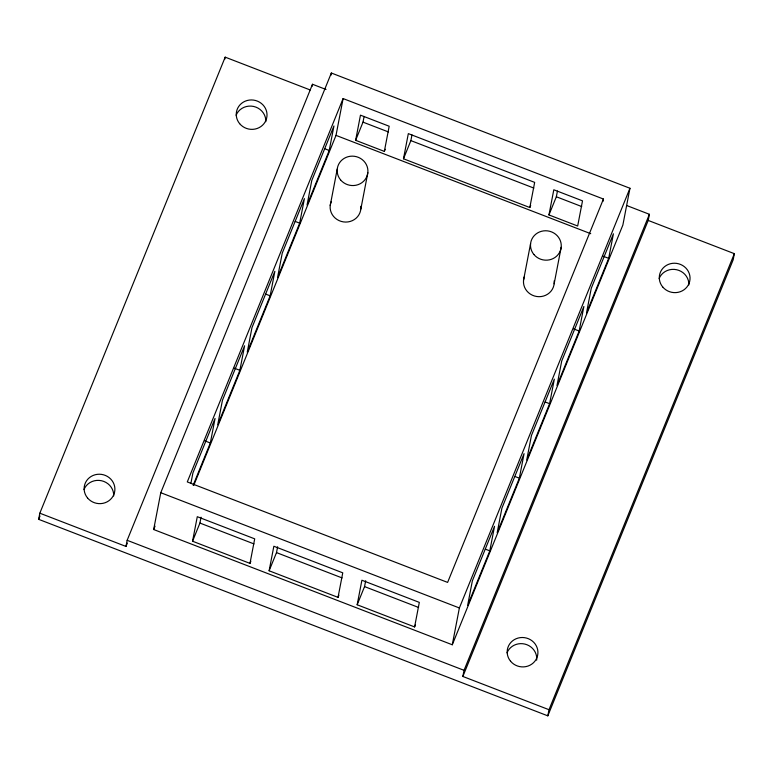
<?xml version="1.0" encoding="UTF-8"?>
<svg xmlns="http://www.w3.org/2000/svg" width="773" height="773" viewBox="0 0 773 773"><rect width="100%" height="100%" fill="white"/><g stroke="black" fill="none" stroke-linecap="round" stroke-linejoin="round"><path stroke-width="1.16" d="M626.855 205.589L649.397 214.295L648.209 220.431L734.35 253.67L733.171 259.805L547.815 715.846L38.65 519.33L39.829 513.195L225.185 57.154L310.195 89.968M39.829 513.195L125.97 546.434L127.149 540.308L312.505 84.267L326.022 89.484M224.788 59.202L225.185 57.154M153.672 529.524L160.765 492.71L331.346 73.01L629.956 188.264L622.864 225.069L452.282 644.769L153.672 529.524L155.035 526.171M190.883 483.483L192.902 472.96L215.058 418.454L210.333 442.997L193.153 485.27M192.554 541.226L197.279 516.693L254.704 538.849L249.979 563.391L192.554 541.226L199.936 523.06L201.057 517.214M239.872 370.325L244.597 345.782L222.44 400.288L217.715 424.831L239.872 370.325L234.238 368.151M270.144 295.827L274.869 271.284L251.979 327.617L247.254 352.15L270.144 295.827L265.641 294.088M312.108 86.305L312.505 84.267M299.682 223.155L304.407 198.613L282.251 253.119L277.526 277.662L299.682 223.155L295.18 221.416M330.902 75.31L331.346 73.01M329.221 150.484L333.946 125.941L311.79 180.447L307.065 204.99L329.221 150.484L324.718 148.745M193.83 485.212L336.013 135.381L343.106 98.567L603.433 199.038L602.988 201.338M330.216 205.531L337.241 169.026M269.12 570.783L273.845 546.24L342.758 572.832L338.023 597.374L269.12 570.783L276.502 552.608L277.623 546.772M355.628 140.309L360.469 115.158L389.186 126.241L384.345 151.392L355.628 140.309L363.01 122.144L364.112 116.423M360.817 209.183L367.842 172.679M403.487 158.784L408.328 133.623L534.665 182.389L529.814 207.541L403.487 158.784L410.869 140.609L411.97 134.898M357.165 604.766L361.899 580.223L419.324 602.389L414.599 626.932L357.165 604.766L364.556 586.601L365.677 580.755M452.282 644.769L459.375 607.965L629.956 188.264M523.543 280.145L530.578 243.64M548.956 214.933L553.806 189.772L582.513 200.854L577.673 226.016L548.956 214.933L556.347 196.757L557.449 191.047M547.815 715.846L549.004 709.711L462.863 676.462L464.042 670.326L649.397 214.295M489.802 550.859L494.527 526.316L472.371 580.823L467.646 605.365L489.802 550.859L485.299 549.12M554.144 283.797L561.179 247.292M519.34 478.187L524.065 453.645L501.909 508.151L497.184 532.694L519.34 478.187L514.837 476.448M549.613 403.69L554.338 379.147L531.447 435.479L526.722 460.012L549.613 403.69L545.11 401.95M579.151 331.018L583.876 306.475L561.72 360.981L556.995 385.524L579.151 331.018L573.518 328.844M608.689 258.346L613.414 233.804L591.258 288.31L586.533 312.852L608.689 258.346L603.056 256.172M38.65 519.33L40.012 515.978M125.97 546.434L127.332 543.081M343.106 98.567L187.288 481.927L447.615 582.407L603.433 199.038M384.345 151.392L385.215 149.257M249.979 563.391L250.848 561.256M338.023 597.374L338.893 595.239M529.814 207.541L530.684 205.405M414.599 626.932L415.459 624.787M462.863 676.462L648.209 220.431M549.004 709.711L734.35 253.67M363.01 122.144L388.413 131.941M410.869 140.609L533.853 188.081M556.347 196.757L581.74 206.565M336.013 135.381L590.727 233.688M204.7 440.823L210.333 442.997M160.765 492.71L459.375 607.965M199.936 523.06L253.979 543.921M276.502 552.608L342.081 577.924M364.556 586.601L418.599 607.452M127.149 540.308L464.042 670.326M507.011 652.799A15.412 14.687 10.9 0 1 524.983 644.112A15.412 14.687 10.9 0 1 536.665 660.171M659.127 278.522A15.412 14.687 10.9 0 1 676.617 269.719A15.412 14.687 10.9 0 1 688.859 284.937M236.094 115.254A15.412 14.687 10.9 0 1 253.583 106.442A15.412 14.687 10.9 0 1 265.825 121.661M83.977 489.531A15.412 14.687 10.9 0 1 101.466 480.729A15.412 14.687 10.9 0 1 113.708 495.937M554.173 280.908A15.412 14.687 10.9 0 1 536.713 296.503A15.412 14.687 10.9 0 1 524.49 276.434M360.836 206.294A15.412 14.687 10.9 0 1 343.386 221.89A15.412 14.687 10.9 0 1 331.153 201.811M239.659 123.69A15.412 14.687 10.9 0 0 265.989 120.202A15.412 14.687 10.9 0 0 249.254 100.084A15.412 14.687 10.9 0 0 239.659 123.69M87.542 497.967A15.412 14.687 10.9 0 0 113.873 494.478A15.412 14.687 10.9 0 0 97.137 474.361A15.412 14.687 10.9 0 0 87.542 497.967M533.901 254.501A15.412 14.687 10.9 0 0 560.232 251.012A15.412 14.687 10.9 0 0 543.496 230.895A15.412 14.687 10.9 0 0 533.901 254.501M340.564 179.877A15.412 14.687 10.9 0 0 366.895 176.389A15.412 14.687 10.9 0 0 350.159 156.281A15.412 14.687 10.9 0 0 340.564 179.877M510.576 661.234A15.412 14.687 10.9 0 0 536.906 657.746A15.412 14.687 10.9 0 0 520.161 637.638A15.412 14.687 10.9 0 0 510.576 661.234M662.693 286.957A15.412 14.687 10.9 0 0 689.023 283.469A15.412 14.687 10.9 0 0 672.288 263.361A15.412 14.687 10.9 0 0 662.693 286.957"/></g></svg>
